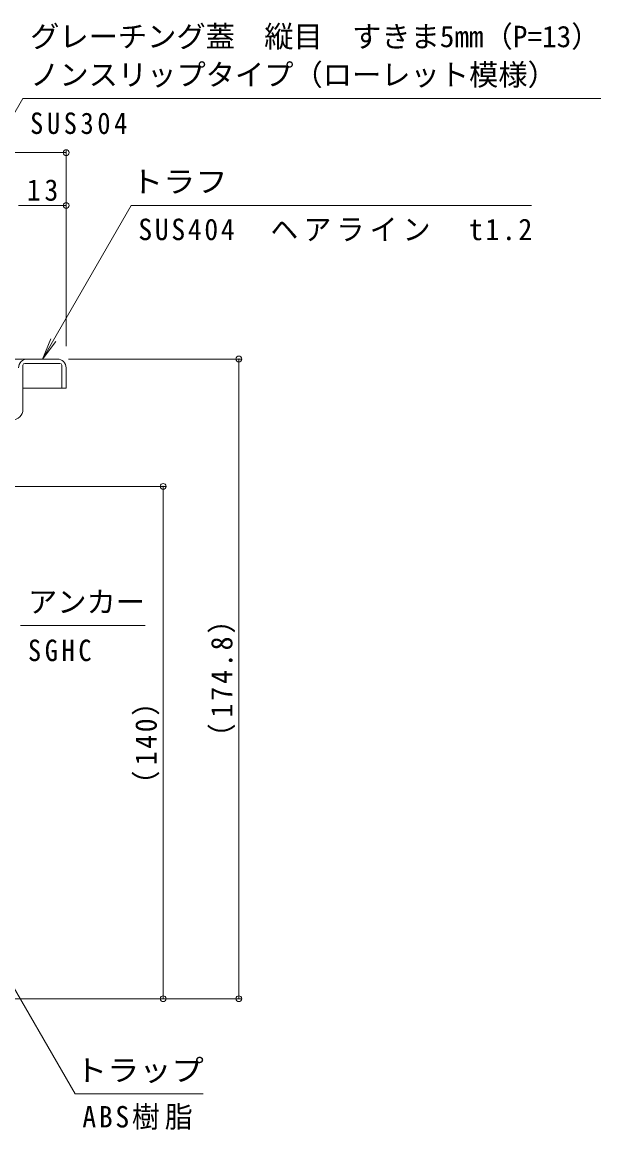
# Model space of a CAD drawing. Units: millimetres on the paper, enlarged 5 times, with parts at other scales. Extents: x -907 to 965, y -699 to 647.
# Drawn here: x 570 to 965, y -110 to 647 of the extents above; entities that cross this region are included whole.
import ezdxf
from ezdxf.enums import TextEntityAlignment as Align

# ---------------------------------------------------------------- set-up
doc = ezdxf.new("R2010")
doc.units = ezdxf.units.MM
doc.header["$LTSCALE"] = 5
doc.header["$PDMODE"] = 32
doc.header["$PDSIZE"] = 4
for name, color, linetype, lineweight in [('D-3', 6, 'Continuous', 9), ('D-4', 7, 'Continuous', 9), ('D-5', 7, 'Continuous', 9)]:
    doc.layers.add(name, color=color, linetype=linetype, lineweight=lineweight)
doc.styles.add('ＭＳ ゴシック', font='')
doc.styles.get('ＭＳ ゴシック').set_extended_font_data('MS Gothic')

msp = doc.modelspace()

# ---------------------------------------------------------------- linework, layer by layer
at = {"layer": 'D-3'}
for p, q in [((161, 416.861), (594, 416.861)), ((570.5, 396.861), (570.5, 412.611)), ((571.75, 413.861), (595.75, 413.861)), ((597, 412.611), (597, 396.861)), ((600, 410.861), (600, 396.861)), ((570.5, 382.611), (570.5, 396.861)), ((597, 396.861), (570.5, 396.861)), ((597, 396.861), (600, 396.861))]:
    msp.add_line(p, q, dxfattribs=at)
for centre, radius, start, end in [((573.5, 410.861), 6, 90, 180), ((594, 410.861), 6, 0, 90), ((571.75, 412.611), 1.25, 90, 180), ((595.75, 412.611), 1.25, 0, 90), ((563, 382.611), 7.5, 270, 0)]:
    msp.add_arc(centre, radius, start, end, dxfattribs=at)
at = {"layer": 'D-4'}
for p, q in [((155, 557.863), (600, 557.863)), ((600, 559.363), (600, 425.611)), ((567.5, 521.784), (600, 521.784)), ((719.521, 416.861), (601.5, 416.861)), ((718.021, -20.19), (718.021, 416.861)), ((423.946, 329.861), (667.785, 329.861)), ((666.285, -20.19), (666.285, 329.861)), ((719.521, -20.19), (497.439, -20.19))]:
    msp.add_line(p, q, dxfattribs=at)
for p in [(600, 557.863), (600, 521.784), (718.021, 416.861), (666.285, 329.861), (666.285, -20.19), (718.021, -20.19)]:
    msp.add_point(p, dxfattribs=at)
at = {"layer": 'D-5'}
for p, q in [((466.875, 415.611), (570.381, 594.889)), ((570.381, 594.889), (965.381, 594.889)), ((583.75, 416.861), (589.49, 430.719)), ((583.75, 416.861), (592.881, 428.761)), ((568.914, 234.751), (653.914, 234.751)), ((515.25, 72.012), (606.061, -85.277)), ((606.061, -85.277), (693.561, -85.277))]:
    msp.add_line(p, q, dxfattribs=at)
msp.add_lwpolyline([(583.75, 416.861), (644.327, 521.784), (918.077, 521.784)], dxfattribs=at)

# ---------------------------------------------------------------- texts
at = {"layer": 'D-4', "color": 2, "insert": (573.125, 524.784), "char_height": 14.66, "attachment_point": 7, "style": 'ＭＳ ゴシック'}
msp.add_mtext('\\T1.27;\\W0.95;13', dxfattribs=at)
at = {"layer": 'D-4', "color": 2, "char_height": 14.66, "attachment_point": 7, "rotation": 90, "style": 'ＭＳ ゴシック'}
for s, insert in [('\\T1.21;\\W0.95;（174.8）', (715.521, 148.96)), ('\\T1.19;\\W0.95;（140）', (663.784, 116.71))]:
    msp.add_mtext(s, dxfattribs=dict(at, insert=insert))
at = {"layer": 'D-5', "color": 2, "style": 'ＭＳ ゴシック'}
for s, p in [('グレーチング蓋\u3000縦目\u3000すきま5mm（P=13）', (575.381, 625.507)), ('ノンスリップタイプ（ローレット模様）', (575.381, 599.389)), ('アンカー', (573.914, 239.251))]:
    msp.add_text(s, height=14.66, dxfattribs=at).set_placement(p, align=Align.BOTTOM_LEFT)
at = {"layer": 'D-5', "color": 2, "style": 'ＭＳ ゴシック', "width": 1.1}
for s, p in [('トラフ', (644.327, 526.284)), ('トラップ', (606.061, -80.777))]:
    msp.add_text(s, height=14.66, dxfattribs=at).set_placement(p, align=Align.BOTTOM_LEFT)
at = {"layer": 'D-5', "color": 2, "char_height": 14.66, "attachment_point": 7, "style": 'ＭＳ ゴシック'}
for s, insert in [('\\T1.28;\\W0.9;SUS304', (575.381, 570.389)), ('\\T1.19;\\W0.95;SUS404\u3000ヘアライン\u3000t1.2', (649.327, 497.284)), ('\\T1.28;\\W0.9;SGHC', (573.914, 210.251)), ('\\T1.19;\\W0.95;ABS樹脂', (611.061, -109.777))]:
    msp.add_mtext(s, dxfattribs=dict(at, insert=insert))

doc.saveas('drawing.dxf')
